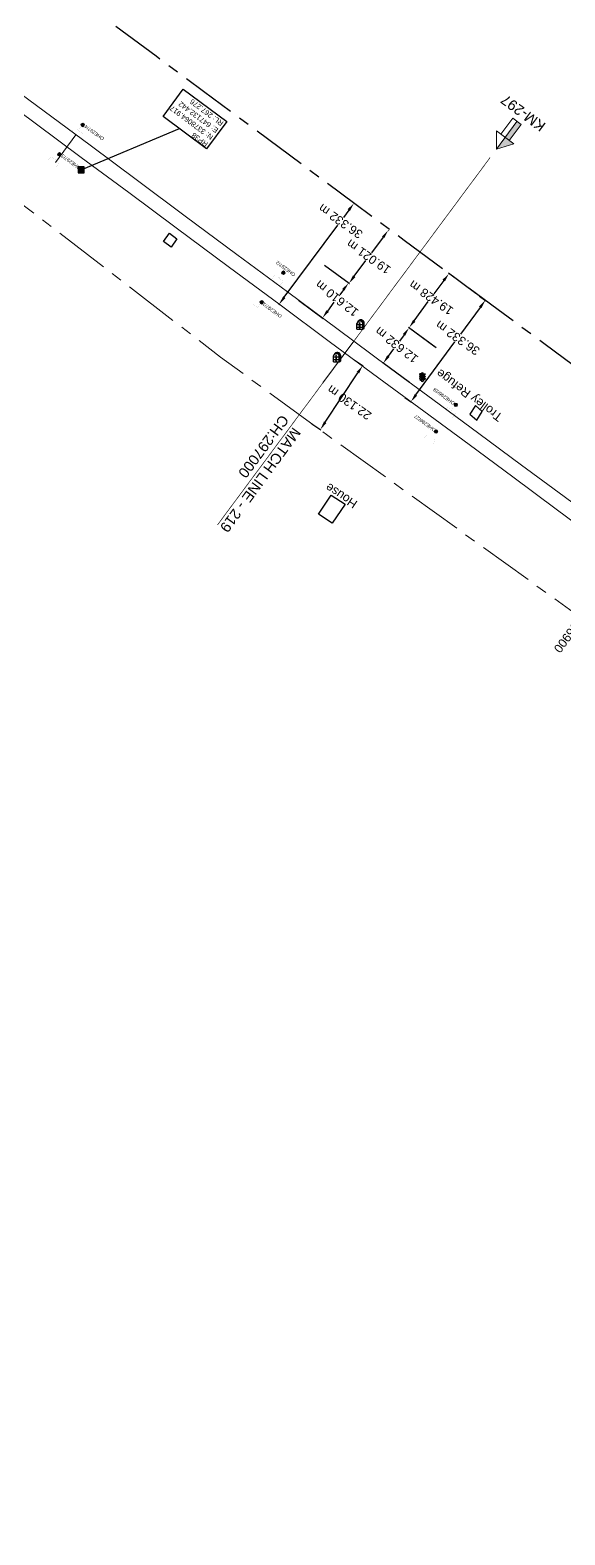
# Model space of a CAD drawing. Header units: metres. Extents: x 646303 to 662875, y 3366650 to 3378730.
# Drawn here: x 647117.6 to 647272.2, y 3377670.7 to 3378105.3 of the extents above; entities that cross this region are included whole.
import ezdxf
from ezdxf.enums import TextEntityAlignment as Align

# ---------------------------------------------------------------- set-up
doc = ezdxf.new("R2010")
doc.units = ezdxf.units.M
doc.header["$MEASUREMENT"] = 0
doc.header["$PDMODE"] = 3
doc.header["$PDSIZE"] = 0.5
doc.linetypes.add('CENTER', pattern=[50.8, 31.75, -6.35, 6.35, -6.35])
doc.linetypes.add('PHANTOM2', pattern=[1.25, 0.625, -0.125, 0.125, -0.125, 0.125, -0.125])
for name, color, linetype in [('Bench_Mark', 7, 'Continuous'), ('DFCC Boundary', 6, 'CENTER'), ('Dimension', 10, 'Continuous'), ('KILOMETER_STONE', 251, 'Continuous'), ('MATCH LINE', 7, 'Continuous'), ('RESIDENTIAL_BL_PUC', 251, 'Continuous'), ('SIGN_BOARD', 251, 'Continuous'), ('STYLEREMARK', 251, 'Continuous'), ('TOPO_TEXT', 251, 'Continuous'), ('TROLLEY_STAND', 7, 'Continuous')]:
    doc.layers.add(name, color=color, linetype=linetype)
for name, color, linetype, lineweight in [('BOUNDARY DIMENTION', 10, 'Continuous', 0), ('Existing Chainage', 7, 'Continuous', 0), ('Existing IR Track', 143, 'Continuous', 0), ('Existing Railway Boundary', 7, 'CENTER', 0), ('KM STONE', 7, 'Continuous', 0), ('OHE MAST', 8, 'Continuous', 0), ('OHE MAST TEXT', 8, 'Continuous', 0)]:
    doc.layers.add(name, color=color, linetype=linetype, lineweight=lineweight)
doc.styles.add('notes', font='romans.shx', dxfattribs={"height": 2})
doc.styles.get("Standard").update_dxf_attribs({"font": 'arial.ttf'})
doc.styles.add('Style-Arial', font='arial.ttf')
doc.dimstyles.new('DIM', dxfattribs={"dimtxt": 2.5, "dimasz": 2.5, "dimexe": 0.18, "dimexo": 0.0625, "dimgap": 0.09, "dimtad": 0, "dimtih": 1, "dimtoh": 1, "dimdec": 3, "dimzin": 0, "dimdsep": 46, "dimtxsty": 'Standard', "dimcen": 0.09, "dimadec": 0, "dimazin": 0, "dimtfac": 1, "dimtdec": 3, "dimtofl": 0, "dimtmove": 0, "dimatfit": 3, "dimfxl": 1, "dimtolj": 1, "dimtzin": 0, "dimarcsym": 0})

# ---------------------------------------------------------------- blocks, each defined once
blk = doc.blocks.new('KMS')
blk.add_hatch(color=256).paths.add_polyline_path([(0.84, 1.71), (0.84, 0), (1.28, 0.25), (1.28, 1.71, 0.82134), (-0.65, 2.08, -0.601821)])
for points in [[(-0.84, 0), (-0.84, 1.71)], [(-0.84, 1.38), (0.84, 1.38)], [(-0.84, 0.64), (0.84, 0.64)], [(-0.84, 0), (0.84, 0)], [(0.84, 0), (0.84, 1.71)], [(0.84, 0), (1.28, 0.25)], [(1.28, 0.25), (1.28, 1.71)]]:
    blk.add_lwpolyline(points)
for centre, radius, start, end in [((0, 1.5), 0.867, 14.1462, 165.8538), ((0.28, 1.7), 1, 0.4859, 158.6661)]:
    blk.add_arc(centre, radius, start, end)
at = {"style": 'notes'}
for s, p in [('S', (-0.25, 0.09)), ('K', (-0.25, 1.58)), ('M', (-0.25, 0.81))]:
    blk.add_text(s, height=0.391, dxfattribs=at).set_placement(p)
blk = doc.blocks.new('SIG')
for color, points in [(1, [(-0.22, 0.42, 0.180295), (-0.01, 0.33, -0.00255), (0.01, 0.33, -0.00255), (0.02, 0.33, 0.180295), (0.23, 0.42, -0.002654), (0.25, 0.44, 0.184495), (0.33, 0.65, 1.000001), (-0.32, 0.65, 0.184495), (-0.24, 0.44, -0.002654)]), (2, [(0.23, -0.23, -0.002654), (0.25, -0.21, 0.184495), (0.33, 0.01, 1.000001), (-0.32, 0.01, 0.184495), (-0.24, -0.21, -0.002654), (-0.22, -0.23, 0.180295), (-0.01, -0.32, -0.00255), (0.01, -0.32, -0.00255), (0.02, -0.32, 0.180295)]), (3, [(0.23, -0.88, -0.002654), (0.25, -0.86, 0.184495), (0.33, -0.64, 1.000001), (-0.32, -0.64, 0.184495), (-0.24, -0.86, -0.002654), (-0.22, -0.88, 0.395599)])]:
    blk.add_hatch(color=color).paths.add_polyline_path(points)
for p, q in [((-0.31, 0.98), (-0.32, -0.9)), ((0.33, -0.9), (0.32, 0.98))]:
    blk.add_line(p, q)
for points in [[(-0.31, 0.98), (-0.81, 0.98, 0.198758), (-0.42, 0.41, 0.003814), (-0.31, 0.39, 0.003814)], [(-0.31, 0.33), (-0.81, 0.33, 0.198758), (-0.42, -0.23, 0.003727), (-0.32, -0.26, 0.003727)], [(0.32, 0.98), (0.82, 0.98, -0.198758), (0.44, 0.41, -0.003814), (0.32, 0.39, -0.003814)], [(0.32, 0.33), (0.82, 0.33, -0.198758), (0.44, -0.23, -0.003727), (0.33, -0.26, -0.003727)], [(-0.32, -0.32), (-0.81, -0.32, 0.198758), (-0.42, -0.88, 0.003639), (-0.32, -0.9)], [(0.33, -0.32), (0.82, -0.32, -0.198758), (0.44, -0.88, -0.003639), (0.33, -0.9)]]:
    blk.add_lwpolyline(points, format="xyb")
for centre, radius, start, end in [((0.01, 0.91), 0.324, 12.4049, 167.5951), ((0.01, 0.81), 0.357, 27.7578, 152.2422), ((0.01, -0.9), 0.324, 181.4572, 358.5428)]:
    blk.add_arc(centre, radius, start, end)
blk = doc.blocks.new('OHE MAST')
h = blk.add_hatch(color=256)
edge = h.paths.add_edge_path()
edge.add_arc((0, 0), 0.514, 0, 360)
at = {"const_width": 0.01, "flags": 128}
for points in [[(1.5, 3.5), (1.5, 2), (-1.5, 2), (-1.5, 3.5)], [(0, 2), (0, 0)]]:
    blk.add_lwpolyline(points, dxfattribs=at)
blk.add_circle((0, 0), 0.514)
blk = doc.blocks.new('KM POST PLAN')
at = {"extrusion": (0, 0, -1)}
h = blk.add_hatch(color=256, dxfattribs=at)
h.paths.add_polyline_path([(0, -20), (0, -8.47), (3, -8.47), (3, -20)])
h.paths.add_polyline_path([(0, -8.47), (0, 0), (6.25, -8.47), (3, -8.47)], flags=16)
at = {"flags": 128}
for points in [[(0, 0), (-6.25, -8.47), (6.25, -8.47)], [(0, 0), (0, -20)], [(0, 0), (6.25, -8.47)], [(3, -8.47), (3, -20), (-3, -20), (-3, -8.47)]]:
    blk.add_lwpolyline(points, dxfattribs=at)
at = {"style": 'Style-Arial'}
blk.add_attdef('KM-POST', text='', height=6, dxfattribs=at).set_placement((0, -26, -263.95), align=Align.MIDDLE_CENTER)
blk = doc.blocks.new('*D1713')
at = {"layer": 'Defpoints', "color": 0, "transparency": 16777216}
for p in [(647202.66, 3378037.46), (647195.14, 3378027.34), (647202.15, 3378022.13)]:
    blk.add_point(p, dxfattribs=at)
at = {"layer": 'Dimension', "color": 0, "lineweight": -2, "transparency": 16777216}
for p, q in [((647202.71, 3378037.42), (647209.82, 3378032.15)), ((647208.18, 3378030.25), (647207.14, 3378028.85)), ((647195.19, 3378027.3), (647202.3, 3378022.02)), ((647203.64, 3378024.14), (647205.51, 3378026.65))]:
    blk.add_line(p, q, dxfattribs=at)
at = {"layer": 'Dimension', "color": 0, "transparency": 16777216}
for points in [[(647207.85, 3378030.49), (647208.51, 3378030), (647209.67, 3378032.25)], [(647203.31, 3378024.39), (647203.98, 3378023.89), (647202.15, 3378022.13)]]:
    blk.add_solid(points, dxfattribs=at)
at = {"layer": 'Dimension', "color": 0, "lineweight": 0, "transparency": 16777216, "insert": (647206.32, 3378027.75), "char_height": 2.5, "attachment_point": 5, "rotation": 142}
blk.add_mtext('\\A1;12.610 m', dxfattribs=at)
blk = doc.blocks.new('*D1714')
at = {"layer": 'Defpoints', "color": 0, "transparency": 16777216}
for p in [(647234.79, 3378013.68), (647219.71, 3378009.08), (647227.32, 3378003.49)]:
    blk.add_point(p, dxfattribs=at)
at = {"layer": 'Dimension', "color": 0, "lineweight": -2, "transparency": 16777216}
for p, q in [((647234.74, 3378013.71), (647227.04, 3378019.37)), ((647225.7, 3378017.25), (647224.37, 3378015.43)), ((647221.19, 3378011.09), (647222.75, 3378013.22)), ((647227.27, 3378003.53), (647219.56, 3378009.18))]:
    blk.add_line(p, q, dxfattribs=at)
at = {"layer": 'Dimension', "color": 0, "transparency": 16777216}
for points in [[(647225.37, 3378017.49), (647226.04, 3378017), (647227.18, 3378019.26)], [(647220.85, 3378011.34), (647221.52, 3378010.85), (647219.71, 3378009.08)]]:
    blk.add_solid(points, dxfattribs=at)
at = {"layer": 'Dimension', "color": 0, "lineweight": 0, "transparency": 16777216, "insert": (647223.56, 3378014.32), "char_height": 2.5, "attachment_point": 5, "rotation": 142}
blk.add_mtext('\\A1;12.632 m', dxfattribs=at)
blk = doc.blocks.new('*D1464')
at = {"layer": 'Defpoints', "color": 0, "linetype": 'Continuous', "ltscale": 0.5, "transparency": 16777216}
for p in [(646822.29, 3378343.55), (646822.96, 3378343.05), (646801.34, 3378313.85)]:
    blk.add_point(p, dxfattribs=at)
at = {"layer": 'Defpoints', "color": 0, "linetype": 'ByBlock', "ltscale": 0.5, "transparency": 16777216}
for p in [(654002.9, 3372980.5), (653985.18, 3372960.98), (653986.45, 3372959.97)]:
    blk.add_point(p, dxfattribs=at)
at = {"layer": 'DFCC Boundary', "color": 0, "linetype": 'Continuous', "lineweight": -2, "ltscale": 0.5, "transparency": 16777216}
for p, q in [((646820.8, 3378341.54), (646807.23, 3378323.22)), ((646822.91, 3378343.08), (646822.15, 3378343.65)), ((646802.15, 3378316.36), (646805.6, 3378321.02)), ((646801.29, 3378313.89), (646800.52, 3378314.46))]:
    blk.add_line(p, q, dxfattribs=at)
at = {"layer": 'DFCC Boundary', "color": 0, "linetype": 'Continuous', "ltscale": 0.5, "transparency": 16777216}
for points in [[(646820.47, 3378341.78), (646821.14, 3378341.29), (646822.29, 3378343.55)], [(646801.82, 3378316.61), (646802.49, 3378316.11), (646800.66, 3378314.35)]]:
    blk.add_solid(points, dxfattribs=at)
at = {"layer": 'Existing Railway Boundary', "color": 0, "linetype": 'ByBlock', "lineweight": -2, "ltscale": 0.5, "transparency": 16777216}
for p, q in [((654000.07, 3372979.56), (653990.41, 3372967.51)), ((654002.85, 3372980.54), (654001.49, 3372981.63)), ((653986.74, 3372962.93), (653988.7, 3372965.37)), ((653986.4, 3372960), (653985.04, 3372961.09))]:
    blk.add_line(p, q, dxfattribs=at)
at = {"layer": 'Existing Railway Boundary', "color": 0, "linetype": 'ByBlock', "ltscale": 0.5, "transparency": 16777216}
for points in [[(653999.74, 3372979.82), (654000.39, 3372979.3), (654001.63, 3372981.51)], [(653986.42, 3372963.19), (653987.07, 3372962.67), (653985.18, 3372960.98)]]:
    blk.add_solid(points, dxfattribs=at)
at = {"layer": 'DFCC Boundary', "color": 0, "linetype": 'Continuous', "ltscale": 0.5, "transparency": 16777216, "insert": (646805.93, 3378322.46), "char_height": 2.5, "attachment_point": 5, "rotation": 145}
blk.add_mtext('\\A1;36.332 m', dxfattribs=at)
at = {"layer": 'Existing Railway Boundary', "color": 0, "linetype": 'ByBlock', "ltscale": 0.5, "transparency": 16777216, "insert": (653989.55, 3372966.44), "char_height": 2.5, "attachment_point": 5, "rotation": 145}
blk.add_mtext('\\A1;26.310 m', dxfattribs=at)
blk = doc.blocks.new('*D1465')
at = {"layer": 'Defpoints', "color": 0, "linetype": 'Continuous', "ltscale": 0.5, "transparency": 16777216}
for p in [(646559.11, 3378538.64), (646562.41, 3378536.19), (646540.78, 3378507)]:
    blk.add_point(p, dxfattribs=at)
at = {"layer": 'Defpoints', "color": 0, "linetype": 'ByBlock', "ltscale": 0.5, "transparency": 16777216}
for p in [(653699.7, 3373214.41), (653683.39, 3373195.06), (653684.37, 3373194.32)]:
    blk.add_point(p, dxfattribs=at)
at = {"layer": 'DFCC Boundary', "color": 0, "linetype": 'Continuous', "lineweight": -2, "ltscale": 0.5, "transparency": 16777216}
for p, q in [((646557.62, 3378536.63), (646556.71, 3378535.41)), ((646562.36, 3378536.23), (646558.96, 3378538.75)), ((646538.97, 3378511.46), (646555.08, 3378533.21)), ((646540.73, 3378507.04), (646537.33, 3378509.56))]:
    blk.add_line(p, q, dxfattribs=at)
at = {"layer": 'DFCC Boundary', "color": 0, "linetype": 'Continuous', "ltscale": 0.5, "transparency": 16777216}
for points in [[(646557.28, 3378536.88), (646557.95, 3378536.38), (646559.11, 3378538.64)], [(646538.63, 3378511.7), (646539.3, 3378511.21), (646537.48, 3378509.45)]]:
    blk.add_solid(points, dxfattribs=at)
at = {"layer": 'Existing Railway Boundary', "color": 0, "linetype": 'ByBlock', "lineweight": -2, "ltscale": 0.5, "transparency": 16777216}
for p, q in [((653697.21, 3373213.16), (653684.91, 3373197.05)), ((653699.65, 3373214.45), (653698.58, 3373215.26)), ((653684.32, 3373194.36), (653683.25, 3373195.17))]:
    blk.add_line(p, q, dxfattribs=at)
at = {"layer": 'Existing Railway Boundary', "color": 0, "linetype": 'ByBlock', "ltscale": 0.5, "transparency": 16777216}
for points in [[(653696.88, 3373213.42), (653697.54, 3373212.91), (653698.73, 3373215.15)], [(653684.58, 3373197.3), (653685.24, 3373196.8), (653683.39, 3373195.06)]]:
    blk.add_solid(points, dxfattribs=at)
at = {"layer": 'DFCC Boundary', "color": 0, "linetype": 'Continuous', "ltscale": 0.5, "transparency": 16777216, "insert": (646555.9, 3378534.31), "char_height": 2.5, "attachment_point": 5, "rotation": 145}
blk.add_mtext('\\A1;36.332 m', dxfattribs=at)
at = {"layer": 'Existing Railway Boundary', "color": 0, "linetype": 'ByBlock', "ltscale": 0.5, "transparency": 16777216, "insert": (653690.13, 3373208.45), "char_height": 2.5, "attachment_point": 5, "rotation": 145}
blk.add_mtext('\\A1;25.271 m', dxfattribs=at)
blk = doc.blocks.new('*D1483')
at = {"layer": 'Defpoints', "color": 0, "linetype": 'ByBlock', "ltscale": 0.5, "transparency": 16777216}
for p in [(647211.26, 3378010.04), (647213.75, 3378008.39), (647199.06, 3377991.58)]:
    blk.add_point(p, dxfattribs=at)
at = {"layer": 'Existing Railway Boundary', "color": 0, "linetype": 'ByBlock', "lineweight": -2, "ltscale": 0.5, "transparency": 16777216}
for p, q in [((647202.93, 3377992.02), (647212.37, 3378006.31)), ((647211.31, 3378010.01), (647213.9, 3378008.29)), ((647199.11, 3377991.54), (647201.7, 3377989.83))]:
    blk.add_line(p, q, dxfattribs=at)
at = {"layer": 'Existing Railway Boundary', "color": 0, "linetype": 'ByBlock', "ltscale": 0.5, "transparency": 16777216}
for points in [[(647212.03, 3378006.54), (647212.72, 3378006.08), (647213.75, 3378008.39)], [(647202.58, 3377992.25), (647203.28, 3377991.79), (647201.55, 3377989.93)]]:
    blk.add_solid(points, dxfattribs=at)
at = {"layer": 'Existing Railway Boundary', "color": 0, "linetype": 'ByBlock', "ltscale": 0.5, "transparency": 16777216, "insert": (647209.9, 3377997.7), "char_height": 2.5, "attachment_point": 5, "rotation": 145}
blk.add_mtext('\\A1;22.130 m', dxfattribs=at)
blk = doc.blocks.new('*D1462')
at = {"layer": 'BOUNDARY DIMENTION', "color": 0, "lineweight": -2, "transparency": 16777216}
for p, q in [((662549.11, 3366886.35), (662541.43, 3366875.79)), ((662551.8, 3366887.49), (662550.44, 3366888.48)), ((662534.84, 3366866.73), (662539.82, 3366873.58)), ((662534.58, 3366863.83), (662533.22, 3366864.82))]:
    blk.add_line(p, q, dxfattribs=at)
at = {"layer": 'BOUNDARY DIMENTION', "color": 0, "transparency": 16777216}
for points in [[(662548.78, 3366886.6), (662549.45, 3366886.11), (662550.58, 3366888.38)], [(662534.5, 3366866.98), (662535.18, 3366866.49), (662533.37, 3366864.71)]]:
    blk.add_solid(points, dxfattribs=at)
at = {"layer": 'Defpoints', "color": 0, "linetype": 'Continuous', "ltscale": 0.5, "transparency": 16777216}
for p in [(647247.45, 3378028.49), (647249.19, 3378027.21), (647225.93, 3377999.21)]:
    blk.add_point(p, dxfattribs=at)
at = {"layer": 'Defpoints', "color": 0, "transparency": 16777216}
for p in [(662551.85, 3366887.45), (662533.37, 3366864.71), (662534.63, 3366863.79)]:
    blk.add_point(p, dxfattribs=at)
at = {"layer": 'DFCC Boundary', "color": 0, "linetype": 'Continuous', "lineweight": -2, "ltscale": 0.5, "transparency": 16777216}
for p, q in [((647247.5, 3378028.45), (647249.34, 3378027.1)), ((647247.71, 3378025.19), (647242.02, 3378017.45)), ((647229.16, 3377999.94), (647240.4, 3378015.24)), ((647225.98, 3377999.17), (647227.82, 3377997.82))]:
    blk.add_line(p, q, dxfattribs=at)
at = {"layer": 'DFCC Boundary', "color": 0, "linetype": 'Continuous', "ltscale": 0.5, "transparency": 16777216}
for points in [[(647247.37, 3378025.44), (647248.05, 3378024.94), (647249.19, 3378027.21)], [(647228.82, 3378000.19), (647229.49, 3377999.7), (647227.68, 3377997.93)]]:
    blk.add_solid(points, dxfattribs=at)
at = {"layer": 'BOUNDARY DIMENTION', "color": 0, "transparency": 16777216, "insert": (662540.62, 3366874.68), "char_height": 2.5, "attachment_point": 5, "rotation": 145}
blk.add_mtext('\\A1;29.264 m', dxfattribs=at)
at = {"layer": 'DFCC Boundary', "color": 0, "linetype": 'Continuous', "ltscale": 0.5, "transparency": 16777216, "insert": (647241.21, 3378016.35), "char_height": 2.5, "attachment_point": 5, "rotation": 145}
blk.add_mtext('\\A1;36.332 m', dxfattribs=at)
blk = doc.blocks.new('*D1463')
at = {"layer": 'BOUNDARY DIMENTION', "color": 0, "lineweight": -2, "transparency": 16777216}
for p, q in [((662172.51, 3367140.93), (662173.68, 3367140.19)), ((662172.2, 3367138.17), (662169.01, 3367133.1)), ((662164.89, 3367126.55), (662167.55, 3367130.78)), ((662162.55, 3367125.07), (662163.71, 3367124.34))]:
    blk.add_line(p, q, dxfattribs=at)
at = {"layer": 'BOUNDARY DIMENTION', "color": 0, "transparency": 16777216}
for points in [[(662171.85, 3367138.39), (662172.55, 3367137.95), (662173.53, 3367140.29)], [(662164.54, 3367126.77), (662165.24, 3367126.33), (662163.56, 3367124.44)]]:
    blk.add_solid(points, dxfattribs=at)
at = {"layer": 'Defpoints', "color": 0, "linetype": 'Continuous', "ltscale": 0.5, "transparency": 16777216}
for p in [(647211.24, 3378055.28), (647211.52, 3378055.08), (647189.88, 3378025.9)]:
    blk.add_point(p, dxfattribs=at)
at = {"layer": 'Defpoints', "color": 0, "transparency": 16777216}
for p in [(662172.46, 3367140.96), (662173.53, 3367140.29), (662162.49, 3367125.11)]:
    blk.add_point(p, dxfattribs=at)
at = {"layer": 'DFCC Boundary', "color": 0, "linetype": 'Continuous', "lineweight": -2, "ltscale": 0.5, "transparency": 16777216}
for p, q in [((647211.47, 3378055.12), (647211.1, 3378055.39)), ((647209.75, 3378053.28), (647208.18, 3378051.16)), ((647191.09, 3378028.11), (647206.55, 3378048.96)), ((647189.83, 3378025.93), (647189.46, 3378026.21))]:
    blk.add_line(p, q, dxfattribs=at)
at = {"layer": 'DFCC Boundary', "color": 0, "linetype": 'Continuous', "ltscale": 0.5, "transparency": 16777216}
for points in [[(647209.42, 3378053.52), (647210.09, 3378053.03), (647211.24, 3378055.28)], [(647190.76, 3378028.36), (647191.43, 3378027.86), (647189.6, 3378026.1)]]:
    blk.add_solid(points, dxfattribs=at)
at = {"layer": 'BOUNDARY DIMENTION', "color": 0, "transparency": 16777216, "insert": (662168.28, 3367131.94), "char_height": 2.5, "attachment_point": 5, "rotation": 145}
blk.add_mtext('\\A1;18.726 m', dxfattribs=at)
at = {"layer": 'DFCC Boundary', "color": 0, "linetype": 'Continuous', "ltscale": 0.5, "transparency": 16777216, "insert": (647207.37, 3378050.06), "char_height": 2.5, "attachment_point": 5, "rotation": 145}
blk.add_mtext('\\A1;36.332 m', dxfattribs=at)
blk = doc.blocks.new('*D1862')
at = {"layer": 'BOUNDARY DIMENTION', "color": 0, "lineweight": -2, "transparency": 16777216}
for p, q in [((647237.18, 3378032.93), (647234.35, 3378029.08)), ((647246.46, 3378029.21), (647238.51, 3378035.05)), ((647228.64, 3378021.3), (647232.73, 3378026.88)), ((647234.97, 3378013.55), (647227.01, 3378019.39))]:
    blk.add_line(p, q, dxfattribs=at)
at = {"layer": 'BOUNDARY DIMENTION', "color": 0, "transparency": 16777216}
for points in [[(647236.84, 3378033.17), (647237.51, 3378032.68), (647238.66, 3378034.94)], [(647228.3, 3378021.54), (647228.97, 3378021.05), (647227.16, 3378019.28)]]:
    blk.add_solid(points, dxfattribs=at)
at = {"layer": 'Defpoints', "color": 0, "transparency": 16777216}
for p in [(647238.66, 3378034.94), (647246.52, 3378029.17), (647235.02, 3378013.51)]:
    blk.add_point(p, dxfattribs=at)
at = {"layer": 'BOUNDARY DIMENTION', "color": 0, "transparency": 16777216, "insert": (647233.54, 3378027.98), "char_height": 2.5, "attachment_point": 5, "rotation": 145}
blk.add_mtext('\\A1;19.428 m', dxfattribs=at)
blk = doc.blocks.new('*D1863')
at = {"layer": 'BOUNDARY DIMENTION', "color": 0, "lineweight": -2, "transparency": 16777216}
for p, q in [((647219.66, 3378045.43), (647216.3, 3378040.9)), ((647221.2, 3378047.4), (647221.29, 3378047.33)), ((647211.31, 3378034.17), (647214.67, 3378038.7)), ((647209.87, 3378032.13), (647209.96, 3378032.06))]:
    blk.add_line(p, q, dxfattribs=at)
at = {"layer": 'BOUNDARY DIMENTION', "color": 0, "transparency": 16777216}
for points in [[(647219.32, 3378045.68), (647219.99, 3378045.18), (647221.15, 3378047.44)], [(647210.97, 3378034.42), (647211.64, 3378033.92), (647209.82, 3378032.16)]]:
    blk.add_solid(points, dxfattribs=at)
at = {"layer": 'Defpoints', "color": 0, "transparency": 16777216}
for p in [(647221.15, 3378047.44), (647221.15, 3378047.44), (647209.82, 3378032.16)]:
    blk.add_point(p, dxfattribs=at)
at = {"layer": 'BOUNDARY DIMENTION', "color": 0, "transparency": 16777216, "insert": (647215.48, 3378039.8), "char_height": 2.5, "attachment_point": 5, "rotation": 145}
blk.add_mtext('\\A1;19.021 m', dxfattribs=at)
blk = doc.blocks.new('*D1826')
at = {"layer": 'Defpoints', "color": 0, "linetype": 'Continuous', "ltscale": 0.5, "transparency": 16777216}
for p in [(647247.45, 3378028.49), (647249.19, 3378027.21), (647225.93, 3377999.21)]:
    blk.add_point(p, dxfattribs=at)
at = {"layer": 'DFCC Boundary', "color": 0, "linetype": 'Continuous', "lineweight": -2, "ltscale": 0.5, "transparency": 16777216}
for p, q in [((647247.5, 3378028.45), (647249.34, 3378027.1)), ((647247.71, 3378025.19), (647242.02, 3378017.45)), ((647229.16, 3377999.94), (647240.4, 3378015.24)), ((647225.98, 3377999.17), (647227.82, 3377997.82))]:
    blk.add_line(p, q, dxfattribs=at)
at = {"layer": 'DFCC Boundary', "color": 0, "linetype": 'Continuous', "ltscale": 0.5, "transparency": 16777216}
for points in [[(647247.37, 3378025.44), (647248.05, 3378024.94), (647249.19, 3378027.21)], [(647228.82, 3378000.19), (647229.49, 3377999.7), (647227.68, 3377997.93)]]:
    blk.add_solid(points, dxfattribs=at)
at = {"layer": 'DFCC Boundary', "color": 0, "linetype": 'Continuous', "ltscale": 0.5, "transparency": 16777216, "insert": (647241.21, 3378016.35), "char_height": 2.5, "attachment_point": 5, "rotation": 145}
blk.add_mtext('\\A1;36.332 m', dxfattribs=at)
blk = doc.blocks.new('*D1827')
at = {"layer": 'Defpoints', "color": 0, "linetype": 'Continuous', "ltscale": 0.5, "transparency": 16777216}
for p in [(647211.24, 3378055.28), (647211.52, 3378055.08), (647189.88, 3378025.9)]:
    blk.add_point(p, dxfattribs=at)
at = {"layer": 'DFCC Boundary', "color": 0, "linetype": 'Continuous', "lineweight": -2, "ltscale": 0.5, "transparency": 16777216}
for p, q in [((647211.47, 3378055.12), (647211.1, 3378055.39)), ((647209.75, 3378053.28), (647208.18, 3378051.16)), ((647191.09, 3378028.11), (647206.55, 3378048.96)), ((647189.83, 3378025.93), (647189.46, 3378026.21))]:
    blk.add_line(p, q, dxfattribs=at)
at = {"layer": 'DFCC Boundary', "color": 0, "linetype": 'Continuous', "ltscale": 0.5, "transparency": 16777216}
for points in [[(647209.42, 3378053.52), (647210.09, 3378053.03), (647211.24, 3378055.28)], [(647190.76, 3378028.36), (647191.43, 3378027.86), (647189.6, 3378026.1)]]:
    blk.add_solid(points, dxfattribs=at)
at = {"layer": 'DFCC Boundary', "color": 0, "linetype": 'Continuous', "ltscale": 0.5, "transparency": 16777216, "insert": (647207.37, 3378050.06), "char_height": 2.5, "attachment_point": 5, "rotation": 145}
blk.add_mtext('\\A1;36.332 m', dxfattribs=at)
blk = doc.blocks.new('BM')
blk.add_hatch(color=256).paths.add_polyline_path([(-0.88, 0.88), (-0.88, -0.88), (0.88, -0.88), (0.88, 0.88)])
for p, q in [((0.88, 0.88), (-0.88, 0.88)), ((-0.88, 0.88), (-0.88, -0.88)), ((0.88, -0.88), (0.88, 0.88)), ((-0.88, -0.88), (0.88, -0.88))]:
    blk.add_line(p, q)

msp = doc.modelspace()

# ---------------------------------------------------------------- linework, layer by layer
at = {"layer": 'DFCC Boundary', "ltscale": 0.5, "flags": 128}
msp.add_lwpolyline([(655695.597, 3371812.1897), (655640.8822, 3371912.823), (655580.0449, 3371996.7158), (655509.7792, 3372062.0857), (655426.9534, 3372113.9756), (655342.6069, 3372167.9462), (655257.8854, 3372221.2222), (655173.2688, 3372275.363), (655087.3459, 3372327.2788), (655002.8598, 3372380.6107), (654914.5097, 3372429.9473), (654741.1355, 3372529.4419), (654650.033, 3372576.4159), (654568.6995, 3372626.155), (654571.9877, 3372630.6369), (654391.4686, 3372756.327), (654377.1337, 3372736.8494), (654004.4289, 3373016.6995), (654007.7887, 3373020.6424), (653690.5739, 3373253.6486), (653690.5425, 3373253.6059), (653433.8132, 3373453.1485), (653440.7668, 3373462.5592), (653208.8394, 3373636.5534), (653216.1698, 3373646.5105), (653142.1983, 3373700.8896), (653053.6963, 3373771.1122), (652994.4341, 3373810.5255), (652929.3691, 3373859.5713), (652860.9168, 3373902.1103), (652749.6028, 3373984.4705), (652631.2396, 3374070.7175), (652636.2281, 3374078.1704), (652537.912, 3374145.7283), (652392.904, 3374241.2711), (652388.7719, 3374235.6812), (652308.569, 3374304.8076), (652315.9256, 3374314.7669), (652103.9815, 3374448.7876), (652083.1937, 3374464.1943), (652072.7494, 3374471.9329), (652052.3219, 3374487.0684), (652038.1897, 3374497.5387), (652024.0173, 3374508.0388), (652009.8347, 3374518.5254), (651995.6683, 3374529), (651981.7515, 3374539.2836), (651967.8828, 3374549.5317), (651954.6903, 3374559.2866), (651941.4997, 3374569.04), (651923.9377, 3374582.0168), (651906.3215, 3374595.0337), (651892.0868, 3374605.5547), (651877.7985, 3374616.1153), (651861.6288, 3374628.0564), (651845.5071, 3374639.9619), (651829.5757, 3374651.7544), (651824.7911, 3374655.296), (651813.6747, 3374663.5244), (651797.4592, 3374675.4968), (651792.6217, 3374679.0685), (651809.3453, 3374701.6999), (651798.0335, 3374710.0518), (651782.3495, 3374721.6444), (651766.6655, 3374733.2369), (651750.5163, 3374745.1875), (651734.3118, 3374757.179), (651717.3274, 3374769.6994), (651700.4625, 3374782.1317), (651684.6001, 3374793.8578), (651668.5938, 3374805.6902), (651652.6806, 3374817.4203), (651636.8173, 3374829.1137), (651620.9269, 3374840.8662), (651604.9647, 3374852.6718), (651588.7459, 3374864.6312), (651572.5882, 3374876.5455), (651556.6943, 3374888.2868), (651540.8409, 3374899.9983), (651524.5553, 3374912.0488), (651508.2568, 3374924.109), (651492.7938, 3374935.5157), (651477.3997, 3374946.8715), (651461.3291, 3374958.7436), (651445.2311, 3374970.6359), (651429.3555, 3374982.3615), (651413.4375, 3374994.1184), (651396.6322, 3375006.522), (651379.7761, 3375018.963), (651363.6644, 3375030.8565), (651352.7728, 3375038.8965), (651331.6522, 3375054.4784), (651315.7738, 3375066.1947), (651299.7306, 3375078.0412), (651283.6239, 3375089.9346), (651273.9044, 3375097.1057), (651264.2377, 3375104.2378), (651243.4187, 3375119.6324), (651222.5077, 3375135.095), (651201.5462, 3375150.5784), (651180.4926, 3375166.1298), (651161.7365, 3375179.9701), (651143.0969, 3375193.7244), (651126.6442, 3375205.9373), (651110.0563, 3375218.2505), (651088.7204, 3375233.9244), (651067.5473, 3375249.4788), (651049.4448, 3375262.8672), (651031.0656, 3375276.4601), (651013.3004, 3375289.5618), (650995.6557, 3375302.5748), (650975.556, 3375317.4171), (650955.4878, 3375332.2363), (650948.8014, 3375337.1771), (650951.4372, 3375340.7501), (650937.0874, 3375351.3535), (650916.0918, 3375366.8677), (650897.9224, 3375380.2929), (650879.805, 3375393.6796), (650866.8386, 3375403.2309), (650853.9116, 3375412.7532), (650835.5886, 3375426.289), (650817.2946, 3375439.8035), (650797.968, 3375454.1206), (650778.7222, 3375468.3781), (650760.7655, 3375481.6337), (650742.8011, 3375494.8949), (650723.0807, 3375509.4255), (650703.3693, 3375523.9495), (650688.6613, 3375534.8372), (650673.8463, 3375545.804), (650653.7938, 3375560.6295), (650633.6894, 3375575.4932), (650612.6421, 3375591.0542), (650592.0153, 3375606.3042), (650570.0328, 3375622.5591), (650548.5001, 3375638.4814), (650530.5234, 3375651.793), (650512.3606, 3375665.2423), (650494.7465, 3375678.2665), (650476.9008, 3375691.462), (650459.2976, 3375704.4721), (650441.3132, 3375717.7633), (650427.1261, 3375728.1319), (650413.8099, 3375737.864), (650402.677, 3375746.2697), (650389.8486, 3375755.6668), (650377.7322, 3375764.5425), (650360.7275, 3375777.1141), (650343.7744, 3375789.6482), (650325.0342, 3375803.5254), (650306.3109, 3375817.39), (650287.6225, 3375831.2124), (650268.717, 3375845.1957), (650250.337, 3375858.8009), (650231.8256, 3375872.5033), (650215.4559, 3375884.6355), (650199.261, 3375896.6381), (650189.9351, 3375903.5429), (650184.6476, 3375907.4517), (650170.3331, 3375918.0338), (650153.2211, 3375930.7288), (650135.9365, 3375943.5518), (650119.2313, 3375955.9159), (650102.3769, 3375968.3905), (650085.2738, 3375981.0461), (650068.2078, 3375993.6742), (650052.7787, 3376005.1011), (650037.4384, 3376016.4621), (650022.1728, 3376027.766), (650006.9632, 3376039.0283), (649974.7512, 3376062.8762), (649961.4537, 3376072.7117), (649948.2091, 3376082.508), (649944.476, 3376085.2722), (649918.728, 3376050.5341), (649909.4316, 3376057.4177), (649896.4092, 3376067.0604), (649893.7832, 3376069.0128), (649891.1645, 3376070.9437), (649888.4639, 3376072.9569), (649875.744, 3376082.3694), (649867.5551, 3376088.4016), (649853.4118, 3376098.8745), (649839.2513, 3376109.3603), (649829.0749, 3376116.9005), (649827.2194, 3376118.2675), (649818.0867, 3376125.0366), (649808.8566, 3376131.8779), (649793.2502, 3376143.4201), (649777.6288, 3376154.9733), (649763.6321, 3376165.3144), (649749.5741, 3376175.7007), (649733.9228, 3376187.2754), (649718.3343, 3376198.8036), (649705.3241, 3376208.4391), (649692.3703, 3376218.0327), (649678.0208, 3376228.6769), (649663.5747, 3376239.3366), (649646.4625, 3376252.0623), (649634.6272, 3376260.744), (649624.9192, 3376267.9946), (649615.0208, 3376275.3876), (649599.9831, 3376286.4834), (649588.9857, 3376294.598), (649590.032, 3376296.0132), (649586.1685, 3376298.8639), (649569.3593, 3376311.3207), (649552.641, 3376323.7102), (649537.2353, 3376335.0739), (649521.9792, 3376346.327), (649506.2408, 3376358.0035), (649490.3575, 3376369.7875), (649475.7578, 3376380.5673), (649461.1933, 3376391.3211), (649445.4753, 3376402.9572), (649429.8494, 3376414.5253), (649414.4906, 3376425.9209), (649378.3483, 3376452.6365), (649368.4603, 3376459.9984), (649352.6509, 3376471.6682), (649336.6992, 3376483.4434), (649322.3941, 3376494.1037), (649307.6557, 3376505.0862), (649290.8736, 3376517.4208), (649273.972, 3376529.8435), (649258.1992, 3376541.4854), (649242.2966, 3376553.2232), (649226.5432, 3376564.8634), (649210.8826, 3376576.435), (649195.2207, 3376588.0769), (649179.5326, 3376599.7383), (649164.9134, 3376610.5118), (649150.5177, 3376621.1205), (649135.415, 3376632.3287), (649120.2337, 3376643.5954), (649107.8929, 3376652.6743), (649095.5927, 3376661.7234), (649079.5687, 3376673.5769), (649063.4846, 3376685.4748), (649046.5651, 3376697.9756), (649029.6506, 3376710.4727), (649013.3465, 3376722.5351), (648996.9805, 3376734.6431), (648980.3936, 3376746.8979), (648963.6626, 3376759.259), (648946.7453, 3376771.7643), (648929.6945, 3376784.3682), (648913.5118, 3376796.3614), (648897.2206, 3376808.435), (648876.2496, 3376823.9678), (648855.1325, 3376839.6089), (648839.3985, 3376851.2044), (648823.6596, 3376862.8037), (648806.187, 3376875.7235), (648788.7814, 3376888.5937), (648772.4766, 3376900.6763), (648756.1277, 3376912.7915), (648748.6058, 3376918.3049), (648733.321, 3376929.6306), (648718.1841, 3376940.8501), (648694.1574, 3376958.9078), (648686.9154, 3376964.1595), (648685.9321, 3376964.8321), (648667.95, 3376978.2197), (648649.3198, 3376992.1471), (648633.5557, 3377003.8368), (648617.684, 3377015.6038), (648613.3865, 3377018.7718), (648613.1308, 3377018.4261), (648605.39, 3377024.1325), (648593.439, 3377032.9404), (648576.5994, 3377045.3816), (648559.8787, 3377057.7351), (648542.9247, 3377070.3132), (648525.9483, 3377082.908), (648511.3109, 3377093.7409), (648496.5572, 3377104.6599), (648477.562, 3377118.7172), (648458.5464, 3377132.7896), (648451.3349, 3377138.2101), (648435.5918, 3377149.862), (648422.1096, 3377159.9046), (648408.3664, 3377170.0637), (648394.6863, 3377180.1761), (648381.6588, 3377189.818), (648368.6059, 3377199.4787), (648354.1188, 3377210.196), (648339.6473, 3377220.9017), (648325.8166, 3377231.1386), (648311.9735, 3377241.3853), (648297.2469, 3377252.2824), (648283.6168, 3377262.3688), (648282.6002, 3377260.9951), (648281.5015, 3377261.8082), (648268.446, 3377271.4578), (648255.3849, 3377281.1115), (648243.3023, 3377290.0413), (648231.5826, 3377298.7116), (648230.1246, 3377299.843), (648216.137, 3377310.1827), (648202.3989, 3377320.3379), (648187.9045, 3377331.0225), (648173.4524, 3377341.7035), (648159.964, 3377351.7009), (648146.3755, 3377361.7726), (648132.3698, 3377372.1252), (648118.3132, 3377382.5155), (648104.5683, 3377392.6752), (648090.8453, 3377402.8186), (648079.0331, 3377411.5788), (648067.1746, 3377420.3734), (648052.1864, 3377431.461), (648037.1291, 3377442.5999), (648023.4384, 3377452.7367), (648009.6421, 3377462.9518), (647998.5681, 3377471.1475), (647977.6651, 3377486.6371), (647970.8013, 3377491.7424), (647954.3046, 3377504.0127), (647940.5645, 3377514.1537), (647927.1436, 3377524.0583), (647912.5029, 3377534.9198), (647897.7662, 3377545.8524), (647883.3488, 3377556.5286), (647868.9785, 3377567.1699), (647855.3948, 3377577.2425), (647841.7032, 3377587.3948), (647828.8284, 3377596.8277), (647815.9828, 3377606.2395), (647798.869, 3377618.9232), (647787.996, 3377626.9816), (647769.1212, 3377640.9619), (647756.6675, 3377650.183), (647742.624, 3377660.5991), (647728.5049, 3377671.0713), (647713.635, 3377682.0926), (647698.699, 3377693.1628), (647681.9918, 3377705.517), (647665.4025, 3377717.7839), (647652.0515, 3377727.6811), (647638.8028, 3377737.5025), (647625.2604, 3377747.546), (647611.724, 3377757.585), (647601.846, 3377764.9047), (647586.5632, 3377776.2354), (647574.9107, 3377784.8659), (647552.1318, 3377801.7377), (647544.5766, 3377807.3492), (647531.2096, 3377817.2774), (647518.7824, 3377826.4783), (647506.3678, 3377835.6698), (647493.0662, 3377845.5438), (647479.7149, 3377855.4547), (647466.3541, 3377865.3556), (647452.9886, 3377875.26), (647440.1702, 3377884.755), (647427.3392, 3377894.2595), (647421.9004, 3377898.2902), (647422.4016, 3377898.9655), (647413.1507, 3377905.8213), (647398.5546, 3377916.6386), (647385.2867, 3377926.4568), (647372.1159, 3377936.2032), (647357.4127, 3377947.1112), (647351.2811, 3377951.6601), (647330.0092, 3377967.4105), (647317.4471, 3377976.6964), (647304.414, 3377986.3606), (647291.335, 3377996.0589), (647278.7541, 3378005.3917), (647266.0777, 3378014.7954), (647252.9457, 3378024.4462), (647239.9839, 3378033.9719), (647225.7512, 3378044.5255), (647211.5179, 3378055.0796), (647196.511, 3378066.208), (647181.4966, 3378077.3419), (647167.7872, 3378087.5064), (647154.0498, 3378097.6917), (647140.7668, 3378107.5414), (647127.4862, 3378117.3893), (647113.2521, 3378127.9375), (647099.0375, 3378138.4713), (647085.0268, 3378148.8592), (647070.9977, 3378159.2608), (647056.5444, 3378169.9697), (647042.0873, 3378180.6814), (647027.5624, 3378191.4464), (647013.0728, 3378202.1851), (646999.864, 3378211.9684), (646986.6741, 3378221.7376), (646973.6148, 3378231.4185), (646960.4875, 3378241.1499), (646945.7953, 3378252.0414), (646931.0256, 3378262.9902), (646930.6274, 3378263.2852), (646951.9475, 3378292.0562)], dxfattribs=at)
at = {"layer": 'Existing Chainage', "color": 0, "linetype": 'Continuous', "lineweight": 13, "flags": 128}
for points in [[(647124.9468, 3378066.9795), (647130.8997, 3378075.0146)], [(647202.2526, 3378003.3701), (647211.1963, 3378015.4121)]]:
    msp.add_lwpolyline(points, dxfattribs=at)
at = {"layer": 'Existing IR Track', "flags": 128}
for points in [[(647108.3734, 3378091.7037), (647121.7053, 3378081.8265), (647134.993, 3378071.982), (647148.7211, 3378061.7828), (647162.5073, 3378051.5404), (647177.4329, 3378040.4722), (647191.993, 3378029.675), (647206.6641, 3378018.7782), (647221.0147, 3378008.1195), (647233.9852, 3377998.6037), (647247.3312, 3377988.8125), (647259.6776, 3377979.669), (647271.9843, 3377970.5547), (647285.3592, 3377960.6541)], [(647105.8545, 3378088.1988), (647119.1262, 3378078.3575), (647132.4093, 3378068.5078), (647146.1484, 3378058.3212), (647159.8578, 3378048.1566), (647174.87, 3378037.0244), (647189.8769, 3378025.8961), (647204.1109, 3378015.3414), (647218.406, 3378004.7415), (647231.4304, 3377995.1698), (647244.4968, 3377985.5672), (647257.1079, 3377976.212), (647269.6888, 3377966.8792), (647282.7736, 3377957.1766)]]:
    msp.add_lwpolyline(points, dxfattribs=at)
at = {"layer": 'Existing Railway Boundary', "ltscale": 0.5, "flags": 128}
msp.add_lwpolyline([(646392.1468, 3378591.2261), (646396.278, 3378587.827), (646429.651, 3378563.418), (646508.624, 3378505.748), (646567.005, 3378462.112), (646623.834, 3378415.482), (646669.109, 3378384.322), (646783.715, 3378301.571), (646838.51, 3378262.658), (646952.965, 3378175.311), (647008.322, 3378137.109), (647042.48, 3378108.182), (647061.492, 3378093.308), (647116.071, 3378054.446), (647172.63, 3378010.839), (647203.302, 3377988.485), (647278.805, 3377934.138), (647286.816, 3377929.324), (647322.757, 3377901.879), (647327.453, 3377897.612), (647377.707, 3377860.589), (647378.814, 3377859.734), (647437.901, 3377816.941), (647606.644, 3377691.844), (647666.769, 3377648.092), (647794.937, 3377549.687), (647975.1074, 3377413.5011), (647977.8017, 3377417.0657), (648027.4338, 3377380.0062), (648110.3973, 3377319.5954), (648183.2081, 3377266.1501), (648191.8776, 3377258.0726), (648269.3864, 3377190.3732), (648349.8663, 3377128.7481), (648429.2911, 3377068.0894), (648510.0332, 3377005.89), (648593.7861, 3376946.3385), (648703.2639, 3376868.3893), (648785.9497, 3376807.1919), (648843.0976, 3376764.9217), (648884.3359, 3376734.4192), (648925.4213, 3376703.4942), (649003.8619, 3376641.5777), (649085.6243, 3376580.268), (649160.7342, 3376521.6531), (649159.399, 3376518.699), (649597.03, 3376195.673), (649628.576, 3376173.111), (649858.736, 3376011.074), (649859.639, 3376011.308), (649903.9096, 3375976.0332), (649983.9778, 3375912.8788), (650064.087, 3375849.8458), (650145.5828, 3375789.5147), (650203.6992, 3375747.6273), (650229.1146, 3375729.8999), (650311.1336, 3375670.8996), (650393.4676, 3375613.5658), (650474.1888, 3375553.4634), (650558.5306, 3375491.2802), (650640.5125, 3375430.4873), (650721.5874, 3375369.5602), (650805.2992, 3375310.9776), (650888.8131, 3375251.7425), (650970.5637, 3375191.0218), (650979.148, 3375182.473), (651022.914, 3375150.971), (651049.438, 3375131.658), (651080.6121, 3375108.7365), (651121.6394, 3375080.124), (651162.5065, 3375051.934), (651219.8827, 3375012.3945), (651276.5566, 3374969.1448), (651325.3169, 3374928.7321), (651378.6731, 3374889.2566), (651430.8267, 3374849.9676), (651482.8933, 3374810.1206), (651533.9278, 3374772.1437), (651588.1143, 3374733.5561), (651641.577, 3374695.4503), (651693.877, 3374656.8656), (651742.5416, 3374622.3281)], dxfattribs=at)
at = {"layer": 'MATCH LINE', "linetype": 'PHANTOM2', "ltscale": 15, "const_width": 0.2}
msp.add_lwpolyline([(647250.5947, 3378068.4586), (647171.7978, 3377962.3654)], dxfattribs=at)
at = {"layer": 'RESIDENTIAL_BL_PUC', "linetype": 'Continuous'}
msp.add_polyline3d([(647200.948, 3377965.485, 266.215), (647204.692, 3377970.935, 266.226), (647208.667, 3377968.324, 266.353), (647204.923, 3377962.874, 266.353)], close=True, dxfattribs=at)
at = {"layer": 'STYLEREMARK'}
msp.add_line((647132.4417, 3378064.9027, 268.9741), (647160.7892, 3378076.81, 397.8593), dxfattribs=at)
at = {"layer": 'STYLEREMARK', "linetype": 'Continuous', "elevation": 397.8593}
msp.add_lwpolyline([(647156.0572, 3378080.3218), (647161.8975, 3378088.1914), (647174.4953, 3378078.8421), (647168.655, 3378070.9725)], close=True, dxfattribs=at)
at = {"layer": 'TROLLEY_STAND', "linetype": 'Continuous'}
for points in [[(647158.395, 3378042.566, 267.832), (647156.243, 3378044.198, 267.803), (647157.94, 3378046.573, 267.767), (647160.0921, 3378044.9409, 267.767)], [(647246.733, 3377992.605, 268.04), (647248.303, 3377995.096, 268.018), (647246.339, 3377996.808, 267.972), (647244.769, 3377994.3169, 267.972)]]:
    msp.add_polyline3d(points, close=True, dxfattribs=at)

# ---------------------------------------------------------------- block references
at = {"layer": 'Bench_Mark'}
msp.add_blockref('BM', (647132.4417, 3378064.9027, 268.9741), dxfattribs=at)
at = {"layer": 'KILOMETER_STONE', "linetype": 'Continuous'}
for p in [(647212.952, 3378018.866, 268.29), (647206.138, 3378009.481, 268.23)]:
    msp.add_blockref('KMS', p, dxfattribs=at)
at = {"layer": 'KM STONE'}
ref = msp.add_blockref('KM POST PLAN', (647252.3835, 3378070.867), dxfattribs=dict(at, xscale=0.4999999999999984, yscale=0.4999999999999984, zscale=0.4999999999999984, rotation=143.4429472295332))
ref.add_attrib('KM-POST', 'KM-297', dxfattribs={"layer": '0', "height": 3, "rotation": 143.442947, "style": 'Style-Arial'}).set_placement((647260.1266, 3378081.3094), align=Align.MIDDLE_CENTER)
at = {"layer": 'OHE MAST', "color": 2, "rotation": 143.3908318566117}
for p in [(647132.849, 3378077.85), (647126.115, 3378069.377), (647190.832, 3378035.189), (647184.579, 3378026.649), (647240.67, 3377997.057), (647234.96, 3377989.357)]:
    msp.add_blockref('OHE MAST', p, dxfattribs=at)
at = {"layer": 'SIGN_BOARD', "linetype": 'Continuous'}
msp.add_blockref('SIG', (647230.988, 3378005.038, 267.781), dxfattribs=at)

# ---------------------------------------------------------------- texts
at = {"layer": 'Existing Chainage', "color": 0, "linetype": 'Continuous', "lineweight": 0, "attachment_point": 6, "line_spacing_factor": 0.6, "style": 'Style-Arial'}
for s, insert, char_height, rotation in [('CH:297000', (647178.7897, 3377976.5193), 3, 233.398179), ('CH: 296900', (647269.8058, 3377925.9179), 2.5, 233.489893)]:
    msp.add_mtext(s, dxfattribs=dict(at, insert=insert, char_height=char_height, rotation=rotation))
at = {"layer": 'MATCH LINE', "linetype": 'Continuous'}
msp.add_text('MATCH LINE - 219', height=3, rotation=233.818809, dxfattribs=at).set_placement((647193.64, 3377990.7941))
at = {"layer": 'OHE MAST TEXT'}
for s, p in [('OHE297/4', (647136.1899, 3378075.6405)), ('OHE297/3', (647129.4559, 3378067.1675)), ('OHE297/2', (647191.4939, 3378036.3907)), ('OHE297/1', (647187.5998, 3378024.3949)), ('OHE296/28', (647237.2523, 3377999.4844, 267.809)), ('OHE296/27', (647231.7516, 3377991.7395))]:
    msp.add_text(s, height=1, rotation=144, dxfattribs=at).set_placement(p, align=Align.MIDDLE_CENTER)
at = {"layer": 'STYLEREMARK', "linetype": 'Continuous', "insert": (647157.9979, 3378079.0992), "char_height": 1.5, "width": 25.715213, "attachment_point": 2, "rotation": 143.419504}
msp.add_mtext('\\pxql;RP38\\PN: 3378064.917\\PE: 647132.442\\PRL: 267.276', dxfattribs=at)
at = {"layer": 'TOPO_TEXT'}
for s, rotation, p in [('Trolley Refuge', 143.499627, (647254.4274, 3377994.0443)), ('House', 146.700876, (647212.457, 3377969.0463))]:
    msp.add_text(s, height=2.5, rotation=rotation, dxfattribs=at).set_placement(p)

# ---------------------------------------------------------------- dimensions: what is measured, and where the dimension line sits
at = {"layer": 'BOUNDARY DIMENTION'}
for base, p1, p2, angle, picture, middle in [((662173.529, 3367140.2883), (662162.4923, 3367125.1074), (662172.4611, 3367140.9598), 57.836172, '*D1463', (662168.2806, 3367131.9424)), ((647238.6564, 3378034.9427), (647235.0161, 3378013.5123), (647246.515, 3378029.1722), 53.710332, '*D1862', (647233.5421, 3378027.9777)), ((662533.3681, 3366864.7117), (662551.8505, 3366887.4548), (662534.6347, 3366863.7903), 233.96428, '*D1462', (662540.6227, 3366874.6837))]:
    dim = msp.add_linear_dim(base=base, p1=p1, p2=p2, angle=angle, dimstyle='DIM', override={"dimpost": ' m'}, dxfattribs=at)
    dim.commit()
    dim.dimension.update_dxf_attribs({"geometry": picture, "text_midpoint": middle, "dimtype": 129, "text_rotation": 145})
dim = msp.add_aligned_dim(p1=(647209.8166, 3378032.1634), p2=(647221.1491, 3378047.4399), distance=0, dimstyle='DIM', override={"dimpost": ' m'}, dxfattribs=at)
dim.commit()
dim.dimension.update_dxf_attribs({"geometry": '*D1863', "text_midpoint": (647215.4828, 3378039.8017), "text_rotation": 145})
at = {"layer": 'DFCC Boundary', "linetype": 'Continuous', "ltscale": 0.5}
for base, p1, p2, angle, picture, middle in [((647211.2419, 3378055.2843), (647189.8769, 3378025.8961), (647211.5172, 3378055.0801), 53.442649, '*D1827', (647207.3665, 3378050.0579)), ((647249.1904, 3378027.206), (647225.9321, 3377999.2105), (647247.4475, 3378028.4869), 53.687629, '*D1826', (647241.2097, 3378016.3466))]:
    dim = msp.add_linear_dim(base=base, p1=p1, p2=p2, angle=angle, dimstyle='DIM', override={"dimpost": ' m', "dimtmove": 2}, dxfattribs=at)
    dim.commit()
    dim.dimension.update_dxf_attribs({"geometry": picture, "text_midpoint": middle, "dimtype": 129, "text_rotation": 145})
at = {"layer": 'Dimension', "color": 10, "lineweight": 0}
for base, p1, p2, angle, picture, middle in [((647202.1515, 3378022.1299), (647202.6593, 3378037.4607), (647195.1403, 3378027.3374), 233.397243, '*D1713', (647206.3246, 3378027.7484)), ((647219.7088, 3378009.0776), (647234.7944, 3378013.6764), (647227.3225, 3378003.4918), 233.734356, '*D1714', (647223.5581, 3378014.3244))]:
    dim = msp.add_linear_dim(base=base, p1=p1, p2=p2, angle=angle, dimstyle='DIM', override={"dimpost": ' m'}, dxfattribs=at)
    dim.commit()
    dim.dimension.update_dxf_attribs({"geometry": picture, "text_midpoint": middle, "dimtype": 129, "text_rotation": 142})
at = {"layer": 'Existing Railway Boundary', "linetype": 'ByBlock', "ltscale": 0.5}
for base, p1, p2, angle, picture, middle in [((653683.3946, 3373195.0621), (653699.6999, 3373214.4083), (653684.3691, 3373194.3184), 232.65237, '*D1465', (653690.13, 3373208.4473)), ((653985.1801, 3372960.9814), (654002.8995, 3372980.4977), (653986.4484, 3372959.9652), 231.297427, '*D1464', (653989.5519, 3372966.4378)), ((647213.7514, 3378008.394), (647199.0574, 3377991.5785), (647211.2584, 3378010.0415), 56.541854, '*D1483', (647209.9036, 3377997.7046))]:
    dim = msp.add_linear_dim(base=base, p1=p1, p2=p2, angle=angle, dimstyle='DIM', override={"dimpost": ' m', "dimtmove": 2}, dxfattribs=at)
    dim.commit()
    dim.dimension.update_dxf_attribs({"geometry": picture, "text_midpoint": middle, "dimtype": 129, "text_rotation": 145})

doc.saveas('drawing.dxf')
